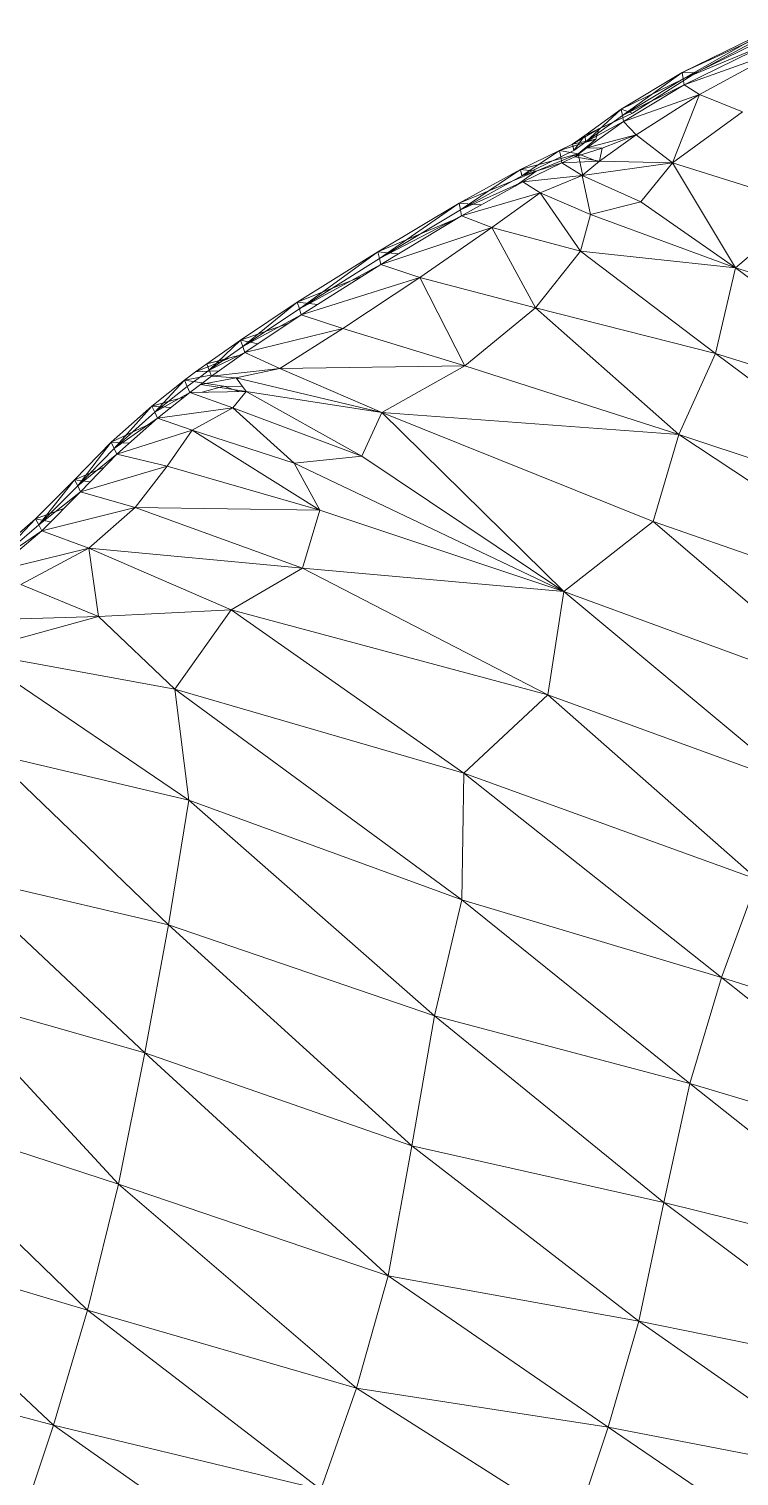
# Model space of a CAD drawing. Header units: millimetres. Extents: x -8591 to 7092, y -1621 to 14390.
# Drawn here: x -4656.1 to -4597.2, y 2988.5 to 3108.6 of the extents above; entities that cross this region are included whole.
import ezdxf

# ---------------------------------------------------------------- set-up
doc = ezdxf.new("R2010")
doc.units = ezdxf.units.MM
doc.layers.add('G-IMPT', color=8, linetype='Continuous', lineweight=9)
doc.layers.add('I-FURN', color=30, linetype='Continuous', lineweight=9)

# ---------------------------------------------------------------- blocks, each defined once
blk = doc.blocks.new('Artificial banana plant 1500mm - Family 4__C1-728657-Begane grond')
at = {"layer": 'G-IMPT'}
for p, q in [((-189.19, 448.1), (-181.32, 451.71)), ((-189.19, 448.1), (-181.32, 451.71)), ((-188.06, 448.08), (-181.32, 451.71)), ((-188.06, 448.08), (-181.32, 451.71)), ((-189.19, 448.1), (-182.11, 451.55)), ((-189.19, 448.1), (-182.11, 451.55)), ((-189.1, 447.57), (-182.11, 451.55)), ((-189.1, 447.57), (-182.11, 451.55)), ((-182.04, 451.02), (-189.1, 447.57)), ((-189.1, 447.57), (-182.04, 451.02)), ((-181.96, 450.53), (-189.1, 447.57)), ((-181.96, 450.53), (-189.1, 447.57)), ((-181.96, 450.53), (-189.01, 447.07)), ((-181.96, 450.53), (-189.01, 447.07)), ((-189.01, 447.07), (-181.06, 449.92)), ((-189.01, 447.07), (-181.06, 449.92)), ((-181.06, 449.92), (-187.76, 446.27)), ((-181.06, 449.92), (-187.76, 446.27)), ((-194.24, 445.05), (-189.19, 448.1)), ((-194.24, 445.05), (-189.19, 448.1)), ((-194.24, 445.05), (-188.06, 448.08)), ((-194.24, 445.05), (-188.06, 448.08)), ((-194.15, 444.52), (-189.19, 448.1)), ((-194.15, 444.52), (-189.19, 448.1)), ((-193.32, 444.73), (-188.06, 448.08)), ((-193.32, 444.73), (-188.06, 448.08)), ((-189.19, 448.1), (-189.1, 447.57)), ((-189.19, 448.1), (-189.1, 447.57)), ((-189.19, 448.1), (-188.06, 448.08)), ((-189.19, 448.1), (-188.06, 448.08)), ((-189.1, 447.57), (-194.15, 444.52)), ((-194.15, 444.52), (-189.1, 447.57)), ((-189.01, 447.07), (-194.15, 444.52)), ((-189.01, 447.07), (-194.15, 444.52)), ((-189.01, 447.07), (-194.06, 444.02)), ((-189.01, 447.07), (-194.06, 444.02)), ((-189.1, 447.57), (-189.01, 447.07)), ((-189.1, 447.57), (-189.01, 447.07)), ((-189.01, 447.07), (-187.76, 446.27)), ((-189.01, 447.07), (-187.76, 446.27)), ((-194.06, 444.02), (-187.76, 446.27)), ((-194.06, 444.02), (-187.76, 446.27)), ((-187.76, 446.27), (-193.01, 442.92)), ((-187.76, 446.27), (-193.01, 442.92)), ((-187.76, 446.27), (-190, 440.59)), ((-187.76, 446.27), (-190, 440.59)), ((-187.76, 446.27), (-184.19, 444.84)), ((-187.76, 446.27), (-184.19, 444.84)), ((-197.27, 442.87), (-194.24, 445.05)), ((-197.27, 442.87), (-194.24, 445.05)), ((-197.27, 442.87), (-193.32, 444.73)), ((-197.27, 442.87), (-193.32, 444.73)), ((-197.18, 442.34), (-194.24, 445.05)), ((-197.18, 442.34), (-194.24, 445.05)), ((-194.15, 444.52), (-197.18, 442.34)), ((-197.18, 442.34), (-194.15, 444.52)), ((-196.1, 443.42), (-193.32, 444.73)), ((-196.1, 443.42), (-193.32, 444.73)), ((-194.24, 445.05), (-194.15, 444.52)), ((-194.24, 445.05), (-194.15, 444.52)), ((-194.24, 445.05), (-193.32, 444.73)), ((-194.24, 445.05), (-193.32, 444.73)), ((-194.15, 444.52), (-194.06, 444.02)), ((-194.15, 444.52), (-194.06, 444.02)), ((-184.19, 444.84), (-190, 440.59)), ((-184.19, 444.84), (-190, 440.59)), ((-198.28, 442.14), (-196.1, 443.42)), ((-198.28, 442.14), (-196.1, 443.42)), ((-197.27, 442.87), (-196.1, 443.42)), ((-197.27, 442.87), (-196.1, 443.42)), ((-194.06, 444.02), (-197.18, 442.34)), ((-194.06, 444.02), (-197.18, 442.34)), ((-194.06, 444.02), (-197.09, 441.84)), ((-194.06, 444.02), (-197.09, 441.84)), ((-196.35, 442.55), (-196.1, 443.42)), ((-196.35, 442.55), (-196.1, 443.42)), ((-194.06, 444.02), (-193.01, 442.92)), ((-194.06, 444.02), (-193.01, 442.92)), ((-199.36, 441.62), (-196.35, 442.55)), ((-199.36, 441.62), (-196.35, 442.55)), ((-199.36, 441.62), (-198.28, 442.14)), ((-199.36, 441.62), (-198.28, 442.14)), ((-198.28, 442.14), (-197.27, 442.87)), ((-198.28, 442.14), (-197.27, 442.87)), ((-198.28, 442.14), (-196.35, 442.55)), ((-198.28, 442.14), (-196.35, 442.55)), ((-198.28, 442.14), (-198.19, 441.61)), ((-198.28, 442.14), (-198.19, 441.61)), ((-198.19, 441.61), (-197.27, 442.87)), ((-198.19, 441.61), (-197.27, 442.87)), ((-197.18, 442.34), (-198.19, 441.61)), ((-198.19, 441.61), (-197.18, 442.34)), ((-197.82, 441.35), (-196.35, 442.55)), ((-197.82, 441.35), (-196.35, 442.55)), ((-197.27, 442.87), (-197.18, 442.34)), ((-197.27, 442.87), (-197.18, 442.34)), ((-197.09, 441.84), (-193.01, 442.92)), ((-197.09, 441.84), (-193.01, 442.92)), ((-193.01, 442.92), (-196.04, 440.75)), ((-193.01, 442.92), (-196.04, 440.75)), ((-193.01, 442.92), (-195.82, 441.82)), ((-193.01, 442.92), (-195.82, 441.82)), ((-193.01, 442.92), (-190, 440.59)), ((-193.01, 442.92), (-190, 440.59)), ((-202.6, 440.05), (-199.36, 441.62)), ((-202.6, 440.05), (-199.36, 441.62)), ((-202.6, 440.05), (-197.82, 441.35)), ((-202.6, 440.05), (-197.82, 441.35)), ((-202.5, 439.52), (-199.36, 441.62)), ((-202.5, 439.52), (-199.36, 441.62)), ((-199.27, 441.09), (-202.5, 439.52)), ((-202.5, 439.52), (-199.27, 441.09)), ((-201.29, 439.92), (-197.82, 441.35)), ((-201.29, 439.92), (-197.82, 441.35)), ((-199.36, 441.62), (-199.27, 441.09)), ((-199.36, 441.62), (-199.27, 441.09)), ((-199.36, 441.62), (-197.82, 441.35)), ((-199.36, 441.62), (-197.82, 441.35)), ((-198.19, 441.61), (-199.27, 441.09)), ((-199.27, 441.09), (-198.19, 441.61)), ((-199.27, 441.09), (-199.18, 440.59)), ((-199.27, 441.09), (-199.18, 440.59)), ((-198.1, 441.11), (-199.18, 440.59)), ((-198.1, 441.11), (-199.18, 440.59)), ((-197.09, 441.84), (-198.1, 441.11)), ((-197.09, 441.84), (-198.1, 441.11)), ((-198.1, 441.11), (-195.82, 441.82)), ((-198.1, 441.11), (-195.82, 441.82)), ((-198.1, 441.11), (-196.04, 440.75)), ((-198.1, 441.11), (-196.04, 440.75)), ((-197.82, 441.35), (-197.42, 439.51)), ((-197.82, 441.35), (-197.42, 439.51)), ((-197.82, 441.35), (-196.13, 440.67)), ((-197.82, 441.35), (-196.13, 440.67)), ((-197.09, 441.84), (-195.82, 441.82)), ((-197.09, 441.84), (-195.82, 441.82)), ((-195.82, 441.82), (-196.04, 440.75)), ((-195.82, 441.82), (-196.04, 440.75)), ((-207.69, 437.25), (-202.6, 440.05)), ((-207.69, 437.25), (-202.6, 440.05)), ((-207.69, 437.25), (-201.29, 439.92)), ((-207.69, 437.25), (-201.29, 439.92)), ((-207.59, 436.71), (-202.6, 440.05)), ((-207.59, 436.71), (-202.6, 440.05)), ((-203.05, 438.66), (-201.29, 439.92)), ((-203.05, 438.66), (-201.29, 439.92)), ((-202.6, 440.05), (-202.5, 439.52)), ((-202.6, 440.05), (-202.5, 439.52)), ((-202.6, 440.05), (-201.29, 439.92)), ((-202.6, 440.05), (-201.29, 439.92)), ((-199.18, 440.59), (-202.5, 439.52)), ((-199.18, 440.59), (-202.5, 439.52)), ((-199.18, 440.59), (-202.41, 439.02)), ((-199.18, 440.59), (-202.41, 439.02)), ((-199.18, 440.59), (-196.04, 440.75)), ((-199.18, 440.59), (-196.04, 440.75)), ((-199.18, 440.59), (-197.5, 439.54)), ((-199.18, 440.59), (-197.5, 439.54)), ((-196.04, 440.75), (-197.5, 439.54)), ((-196.04, 440.75), (-197.5, 439.54)), ((-197.5, 439.54), (-190, 440.59)), ((-197.5, 439.54), (-190, 440.59)), ((-196.04, 440.75), (-190, 440.59)), ((-196.04, 440.75), (-190, 440.59)), ((-190, 440.59), (-192.62, 437.35)), ((-190, 440.59), (-192.62, 437.35)), ((-190, 440.59), (-178.68, 437.06)), ((-190, 440.59), (-178.68, 437.06)), ((-190, 440.59), (-184.76, 431.87)), ((-190, 440.59), (-184.76, 431.87)), ((-202.5, 439.52), (-207.59, 436.71)), ((-207.59, 436.71), (-202.5, 439.52)), ((-202.41, 439.02), (-207.59, 436.71)), ((-202.41, 439.02), (-207.59, 436.71)), ((-202.41, 439.02), (-207.5, 436.21)), ((-202.41, 439.02), (-207.5, 436.21)), ((-202.41, 439.02), (-197.5, 439.54)), ((-202.41, 439.02), (-197.5, 439.54)), ((-202.41, 439.02), (-200.97, 438.11)), ((-202.41, 439.02), (-200.97, 438.11)), ((-197.5, 439.54), (-200.97, 438.11)), ((-197.5, 439.54), (-200.97, 438.11)), ((-197.5, 439.54), (-192.62, 437.35)), ((-197.5, 439.54), (-192.62, 437.35)), ((-197.5, 439.54), (-196.79, 436.31)), ((-197.5, 439.54), (-196.79, 436.31)), ((-214.44, 433.2), (-207.69, 437.25)), ((-214.44, 433.2), (-207.69, 437.25)), ((-214.3, 432.66), (-207.69, 437.25)), ((-214.3, 432.66), (-207.69, 437.25)), ((-207.69, 437.25), (-207.59, 436.71)), ((-207.69, 437.25), (-207.59, 436.71)), ((-207.69, 437.25), (-205.89, 437.1)), ((-207.69, 437.25), (-205.89, 437.1)), ((-207.5, 436.21), (-200.97, 438.11)), ((-207.5, 436.21), (-200.97, 438.11)), ((-200.97, 438.11), (-204.98, 435.24)), ((-200.97, 438.11), (-204.98, 435.24)), ((-200.97, 438.11), (-196.79, 436.31)), ((-200.97, 438.11), (-196.79, 436.31)), ((-200.97, 438.11), (-197.62, 433.27)), ((-200.97, 438.11), (-197.62, 433.27)), ((-192.62, 437.35), (-196.79, 436.31)), ((-192.62, 437.35), (-196.79, 436.31)), ((-192.62, 437.35), (-184.76, 431.87)), ((-192.62, 437.35), (-184.76, 431.87)), ((-207.59, 436.71), (-214.3, 432.66)), ((-214.3, 432.66), (-207.59, 436.71)), ((-207.5, 436.21), (-214.3, 432.66)), ((-207.5, 436.21), (-214.3, 432.66)), ((-207.5, 436.21), (-214.18, 432.15)), ((-207.5, 436.21), (-214.18, 432.15)), ((-207.59, 436.71), (-207.5, 436.21)), ((-207.59, 436.71), (-207.5, 436.21)), ((-207.5, 436.21), (-204.98, 435.24)), ((-207.5, 436.21), (-204.98, 435.24)), ((-196.79, 436.31), (-197.62, 433.27)), ((-196.79, 436.31), (-197.62, 433.27)), ((-196.79, 436.31), (-184.76, 431.87)), ((-196.79, 436.31), (-184.76, 431.87)), ((-178.68, 437.06), (-184.76, 431.87)), ((-178.68, 437.06), (-184.76, 431.87)), ((-214.44, 433.2), (-207.93, 435.95)), ((-214.44, 433.2), (-207.93, 435.95)), ((-214.18, 432.15), (-204.98, 435.24)), ((-214.18, 432.15), (-204.98, 435.24)), ((-204.98, 435.24), (-210.95, 431.09)), ((-204.98, 435.24), (-210.95, 431.09)), ((-204.98, 435.24), (-197.62, 433.27)), ((-204.98, 435.24), (-197.62, 433.27)), ((-204.98, 435.24), (-201.36, 428.55)), ((-204.98, 435.24), (-201.36, 428.55)), ((-221.12, 429.02), (-214.44, 433.2)), ((-221.12, 429.02), (-214.44, 433.2)), ((-220.95, 428.48), (-214.44, 433.2)), ((-220.95, 428.48), (-214.44, 433.2)), ((-214.3, 432.66), (-220.95, 428.48)), ((-220.95, 428.48), (-214.3, 432.66)), ((-214.44, 433.2), (-214.3, 432.66)), ((-214.44, 433.2), (-214.3, 432.66)), ((-214.44, 433.2), (-212.72, 433.04)), ((-214.44, 433.2), (-212.72, 433.04)), ((-214.3, 432.66), (-214.18, 432.15)), ((-214.3, 432.66), (-214.18, 432.15)), ((-197.62, 433.27), (-201.36, 428.55)), ((-197.62, 433.27), (-201.36, 428.55)), ((-197.62, 433.27), (-184.76, 431.87)), ((-197.62, 433.27), (-184.76, 431.87)), ((-197.62, 433.27), (-186.43, 424.78)), ((-197.62, 433.27), (-186.43, 424.78)), ((-214.18, 432.15), (-220.95, 428.48)), ((-214.18, 432.15), (-220.95, 428.48)), ((-214.18, 432.15), (-220.79, 427.98)), ((-214.18, 432.15), (-220.79, 427.98)), ((-214.18, 432.15), (-210.95, 431.09)), ((-214.18, 432.15), (-210.95, 431.09)), ((-184.76, 431.87), (-186.43, 424.78)), ((-184.76, 431.87), (-186.43, 424.78)), ((-184.76, 431.87), (-166.99, 418.74)), ((-184.76, 431.87), (-166.99, 418.74)), ((-184.76, 431.87), (-163.72, 425.39)), ((-184.76, 431.87), (-163.72, 425.39)), ((-221.12, 429.02), (-215.72, 431.18)), ((-221.12, 429.02), (-215.72, 431.18)), ((-220.79, 427.98), (-210.95, 431.09)), ((-220.79, 427.98), (-210.95, 431.09)), ((-210.95, 431.09), (-217.34, 426.84)), ((-210.95, 431.09), (-217.34, 426.84)), ((-210.95, 431.09), (-201.36, 428.55)), ((-210.95, 431.09), (-201.36, 428.55)), ((-210.95, 431.09), (-207.21, 423.74)), ((-210.95, 431.09), (-207.21, 423.74)), ((-225.84, 425.89), (-221.12, 429.02)), ((-225.84, 425.89), (-221.12, 429.02)), ((-225.65, 425.36), (-221.12, 429.02)), ((-225.65, 425.36), (-221.12, 429.02)), ((-221.12, 429.02), (-220.95, 428.48)), ((-221.12, 429.02), (-220.95, 428.48)), ((-221.12, 429.02), (-219.43, 428.83)), ((-221.12, 429.02), (-219.43, 428.83)), ((-220.95, 428.48), (-225.65, 425.36)), ((-225.65, 425.36), (-220.95, 428.48)), ((-220.79, 427.98), (-225.65, 425.36)), ((-220.79, 427.98), (-225.65, 425.36)), ((-220.79, 427.98), (-225.46, 424.86)), ((-220.79, 427.98), (-225.46, 424.86)), ((-220.95, 428.48), (-220.79, 427.98)), ((-220.95, 428.48), (-220.79, 427.98)), ((-220.79, 427.98), (-217.34, 426.84)), ((-220.79, 427.98), (-217.34, 426.84)), ((-201.36, 428.55), (-207.21, 423.74)), ((-201.36, 428.55), (-207.21, 423.74)), ((-201.36, 428.55), (-189.47, 418.04)), ((-201.36, 428.55), (-189.47, 418.04)), ((-201.36, 428.55), (-186.43, 424.78)), ((-201.36, 428.55), (-186.43, 424.78)), ((-225.84, 425.89), (-221.8, 427.3)), ((-225.84, 425.89), (-221.8, 427.3)), ((-225.46, 424.86), (-217.34, 426.84)), ((-225.46, 424.86), (-217.34, 426.84)), ((-217.34, 426.84), (-222.58, 423.54)), ((-217.34, 426.84), (-222.58, 423.54)), ((-217.34, 426.84), (-207.21, 423.74)), ((-217.34, 426.84), (-207.21, 423.74)), ((-228.64, 423.92), (-225.84, 425.89)), ((-228.64, 423.92), (-225.84, 425.89)), ((-228.43, 423.39), (-225.84, 425.89)), ((-228.43, 423.39), (-225.84, 425.89)), ((-225.65, 425.36), (-228.43, 423.39)), ((-228.43, 423.39), (-225.65, 425.36)), ((-225.84, 425.89), (-225.65, 425.36)), ((-225.84, 425.89), (-225.65, 425.36)), ((-225.84, 425.89), (-224.37, 425.58)), ((-225.84, 425.89), (-224.37, 425.58)), ((-225.65, 425.36), (-225.46, 424.86)), ((-225.65, 425.36), (-225.46, 424.86)), ((-229.56, 423.24), (-226.83, 424.35)), ((-229.56, 423.24), (-226.83, 424.35)), ((-228.64, 423.92), (-225.68, 424.7)), ((-228.64, 423.92), (-225.68, 424.7)), ((-228.64, 423.92), (-226.83, 424.35)), ((-228.64, 423.92), (-226.83, 424.35)), ((-225.46, 424.86), (-228.43, 423.39)), ((-225.46, 424.86), (-228.43, 423.39)), ((-225.46, 424.86), (-228.23, 422.89)), ((-225.46, 424.86), (-228.23, 422.89)), ((-225.46, 424.86), (-222.58, 423.54)), ((-225.46, 424.86), (-222.58, 423.54)), ((-189.47, 418.04), (-186.43, 424.78)), ((-189.47, 418.04), (-186.43, 424.78)), ((-167.87, 410.88), (-186.43, 424.78)), ((-167.87, 410.88), (-186.43, 424.78)), ((-186.43, 424.78), (-166.99, 418.74)), ((-186.43, 424.78), (-166.99, 418.74)), ((-230.48, 422.55), (-229.56, 423.24)), ((-230.48, 422.55), (-229.56, 423.24)), ((-230.48, 422.55), (-228.3, 422.98)), ((-230.48, 422.55), (-228.3, 422.98)), ((-229.56, 423.24), (-228.64, 423.92)), ((-229.56, 423.24), (-228.64, 423.92)), ((-229.56, 423.24), (-227.73, 423.34)), ((-229.56, 423.24), (-227.73, 423.34)), ((-228.43, 423.39), (-229.34, 422.71)), ((-229.34, 422.71), (-228.43, 423.39)), ((-228.23, 422.89), (-229.14, 422.21)), ((-228.23, 422.89), (-229.14, 422.21)), ((-228.64, 423.92), (-228.43, 423.39)), ((-228.64, 423.92), (-228.43, 423.39)), ((-228.43, 423.39), (-228.23, 422.89)), ((-228.43, 423.39), (-228.23, 422.89)), ((-228.23, 422.89), (-222.58, 423.54)), ((-228.23, 422.89), (-222.58, 423.54)), ((-228.23, 422.89), (-226.2, 422.75)), ((-228.23, 422.89), (-226.2, 422.75)), ((-222.58, 423.54), (-226.2, 422.75)), ((-222.58, 423.54), (-226.2, 422.75)), ((-222.58, 423.54), (-207.21, 423.74)), ((-222.58, 423.54), (-207.21, 423.74)), ((-222.58, 423.54), (-214.11, 419.87)), ((-222.58, 423.54), (-214.11, 419.87)), ((-207.21, 423.74), (-214.11, 419.87)), ((-207.21, 423.74), (-214.11, 419.87)), ((-207.21, 423.74), (-189.47, 418.04)), ((-207.21, 423.74), (-189.47, 418.04)), ((-233.18, 420.41), (-230.48, 422.55)), ((-233.18, 420.41), (-230.48, 422.55)), ((-232.95, 419.89), (-230.48, 422.55)), ((-232.95, 419.89), (-230.48, 422.55)), ((-230.25, 422.02), (-232.95, 419.89)), ((-232.95, 419.89), (-230.25, 422.02)), ((-230.48, 422.55), (-230.25, 422.02)), ((-230.48, 422.55), (-230.25, 422.02)), ((-230.48, 422.55), (-227.21, 422.05)), ((-230.48, 422.55), (-227.21, 422.05)), ((-229.34, 422.71), (-230.25, 422.02)), ((-230.25, 422.02), (-229.34, 422.71)), ((-230.25, 422.02), (-230.04, 421.53)), ((-230.25, 422.02), (-230.04, 421.53)), ((-229.14, 422.21), (-230.04, 421.53)), ((-229.14, 422.21), (-230.04, 421.53)), ((-230.04, 421.53), (-225.36, 421.63)), ((-230.04, 421.53), (-225.36, 421.63)), ((-229.14, 422.21), (-226.2, 422.75)), ((-229.14, 422.21), (-226.2, 422.75)), ((-229.14, 422.21), (-225.36, 421.63)), ((-229.14, 422.21), (-225.36, 421.63)), ((-229.02, 421.55), (-227.21, 422.05)), ((-229.02, 421.55), (-227.21, 422.05)), ((-227.21, 422.05), (-225.98, 421.62)), ((-227.21, 422.05), (-225.98, 421.62)), ((-227.21, 422.05), (-225.66, 422.03)), ((-227.21, 422.05), (-225.66, 422.03)), ((-225.36, 421.63), (-226.47, 420.25)), ((-225.36, 421.63), (-226.47, 420.25)), ((-226.2, 422.75), (-225.36, 421.63)), ((-226.2, 422.75), (-225.36, 421.63)), ((-226.2, 422.75), (-214.11, 419.87)), ((-226.2, 422.75), (-214.11, 419.87)), ((-225.36, 421.63), (-214.11, 419.87)), ((-225.36, 421.63), (-214.11, 419.87)), ((-225.36, 421.63), (-215.78, 416.26)), ((-225.36, 421.63), (-215.78, 416.26)), ((-233.18, 420.41), (-230.53, 421.14)), ((-233.18, 420.41), (-230.53, 421.14)), ((-230.04, 421.53), (-232.95, 419.89)), ((-230.04, 421.53), (-232.95, 419.89)), ((-230.04, 421.53), (-232.72, 419.4)), ((-230.04, 421.53), (-232.72, 419.4)), ((-230.04, 421.53), (-226.47, 420.25)), ((-230.04, 421.53), (-226.47, 420.25)), ((-236.57, 417.42), (-233.18, 420.41)), ((-236.57, 417.42), (-233.18, 420.41)), ((-236.32, 416.9), (-233.18, 420.41)), ((-236.32, 416.9), (-233.18, 420.41)), ((-232.95, 419.89), (-236.32, 416.9)), ((-236.32, 416.9), (-232.95, 419.89)), ((-232.72, 419.4), (-236.32, 416.9)), ((-232.72, 419.4), (-236.32, 416.9)), ((-232.72, 419.4), (-236.09, 416.41)), ((-232.72, 419.4), (-236.09, 416.41)), ((-233.18, 420.41), (-232.95, 419.89)), ((-233.18, 420.41), (-232.95, 419.89)), ((-233.18, 420.41), (-231.61, 420.28)), ((-233.18, 420.41), (-231.61, 420.28)), ((-232.95, 419.89), (-232.72, 419.4)), ((-232.95, 419.89), (-232.72, 419.4)), ((-232.72, 419.4), (-226.47, 420.25)), ((-232.72, 419.4), (-226.47, 420.25)), ((-232.72, 419.4), (-229.85, 418.42)), ((-232.72, 419.4), (-229.85, 418.42)), ((-226.47, 420.25), (-229.85, 418.42)), ((-226.47, 420.25), (-229.85, 418.42)), ((-226.47, 420.25), (-215.78, 416.26)), ((-226.47, 420.25), (-215.78, 416.26)), ((-226.47, 420.25), (-221.38, 415.68)), ((-226.47, 420.25), (-221.38, 415.68)), ((-214.11, 419.87), (-215.78, 416.26)), ((-214.11, 419.87), (-215.78, 416.26)), ((-214.11, 419.87), (-191.6, 410.82)), ((-214.11, 419.87), (-191.6, 410.82)), ((-214.11, 419.87), (-189.47, 418.04)), ((-214.11, 419.87), (-189.47, 418.04)), ((-214.11, 419.87), (-199, 405.03)), ((-214.11, 419.87), (-199, 405.03)), ((-236.57, 417.42), (-233.15, 419.01)), ((-236.57, 417.42), (-233.15, 419.01)), ((-236.09, 416.41), (-229.85, 418.42)), ((-236.09, 416.41), (-229.85, 418.42)), ((-229.85, 418.42), (-231.91, 415.41)), ((-229.85, 418.42), (-231.91, 415.41)), ((-229.85, 418.42), (-221.38, 415.68)), ((-229.85, 418.42), (-221.38, 415.68)), ((-229.85, 418.42), (-219.24, 411.76)), ((-229.85, 418.42), (-219.24, 411.76)), ((-191.6, 410.82), (-189.47, 418.04)), ((-191.6, 410.82), (-189.47, 418.04)), ((-164.15, 401.27), (-189.47, 418.04)), ((-164.15, 401.27), (-189.47, 418.04)), ((-189.47, 418.04), (-167.87, 410.88)), ((-189.47, 418.04), (-167.87, 410.88)), ((-239.6, 414.29), (-236.57, 417.42)), ((-239.6, 414.29), (-236.57, 417.42)), ((-239.34, 413.78), (-236.57, 417.42)), ((-239.34, 413.78), (-236.57, 417.42)), ((-236.32, 416.9), (-239.34, 413.78)), ((-239.34, 413.78), (-236.32, 416.9)), ((-236.57, 417.42), (-236.32, 416.9)), ((-236.57, 417.42), (-236.32, 416.9)), ((-236.57, 417.42), (-235.06, 417.32)), ((-236.57, 417.42), (-235.06, 417.32)), ((-236.32, 416.9), (-236.09, 416.41)), ((-236.32, 416.9), (-236.09, 416.41)), ((-236.09, 416.41), (-239.34, 413.78)), ((-236.09, 416.41), (-239.34, 413.78)), ((-236.09, 416.41), (-239.1, 413.3)), ((-236.09, 416.41), (-239.1, 413.3)), ((-236.09, 416.41), (-231.91, 415.41)), ((-236.09, 416.41), (-231.91, 415.41)), ((-215.78, 416.26), (-221.38, 415.68)), ((-215.78, 416.26), (-221.38, 415.68)), ((-221.38, 415.68), (-219.24, 411.76)), ((-221.38, 415.68), (-219.24, 411.76)), ((-221.38, 415.68), (-199, 405.03)), ((-221.38, 415.68), (-199, 405.03)), ((-215.78, 416.26), (-199, 405.03)), ((-215.78, 416.26), (-199, 405.03)), ((-239.6, 414.29), (-237.14, 415.33)), ((-239.6, 414.29), (-237.14, 415.33)), ((-239.1, 413.3), (-231.91, 415.41)), ((-239.1, 413.3), (-231.91, 415.41)), ((-231.91, 415.41), (-234.57, 412)), ((-231.91, 415.41), (-234.57, 412)), ((-231.91, 415.41), (-219.24, 411.76)), ((-231.91, 415.41), (-219.24, 411.76)), ((-242.83, 411.05), (-239.6, 414.29)), ((-242.83, 411.05), (-239.6, 414.29)), ((-242.57, 410.54), (-239.6, 414.29)), ((-242.57, 410.54), (-239.6, 414.29)), ((-239.34, 413.78), (-242.57, 410.54)), ((-242.57, 410.54), (-239.34, 413.78)), ((-239.1, 413.3), (-242.57, 410.54)), ((-239.1, 413.3), (-242.57, 410.54)), ((-239.1, 413.3), (-242.32, 410.06)), ((-239.1, 413.3), (-242.32, 410.06)), ((-239.6, 414.29), (-239.34, 413.78)), ((-239.6, 414.29), (-239.34, 413.78)), ((-239.6, 414.29), (-238.3, 414.12)), ((-239.6, 414.29), (-238.3, 414.12)), ((-239.34, 413.78), (-239.1, 413.3)), ((-239.34, 413.78), (-239.1, 413.3)), ((-239.1, 413.3), (-234.57, 412)), ((-239.1, 413.3), (-234.57, 412)), ((-246.79, 407.66), (-242.83, 411.05)), ((-246.79, 407.66), (-242.83, 411.05)), ((-246.53, 407.16), (-242.83, 411.05)), ((-246.53, 407.16), (-242.83, 411.05)), ((-242.83, 411.05), (-240.48, 411.91)), ((-242.83, 411.05), (-240.48, 411.91)), ((-242.83, 411.05), (-242.57, 410.54)), ((-242.83, 411.05), (-242.57, 410.54)), ((-242.83, 411.05), (-241.59, 410.8)), ((-242.83, 411.05), (-241.59, 410.8)), ((-242.32, 410.06), (-234.57, 412)), ((-242.32, 410.06), (-234.57, 412)), ((-234.57, 412), (-238.42, 408.6)), ((-234.57, 412), (-238.42, 408.6)), ((-234.57, 412), (-219.24, 411.76)), ((-234.57, 412), (-219.24, 411.76)), ((-234.57, 412), (-220.7, 406.95)), ((-234.57, 412), (-220.7, 406.95)), ((-219.24, 411.76), (-220.7, 406.95)), ((-219.24, 411.76), (-220.7, 406.95)), ((-219.24, 411.76), (-199, 405.03)), ((-219.24, 411.76), (-199, 405.03)), ((-191.6, 410.82), (-199, 405.03)), ((-191.6, 410.82), (-199, 405.03)), ((-164.15, 401.27), (-191.6, 410.82)), ((-164.15, 401.27), (-191.6, 410.82)), ((-174.18, 395.9), (-191.6, 410.82)), ((-174.18, 395.9), (-191.6, 410.82)), ((-242.57, 410.54), (-246.53, 407.16)), ((-246.53, 407.16), (-242.57, 410.54)), ((-242.32, 410.06), (-246.53, 407.16)), ((-242.32, 410.06), (-246.53, 407.16)), ((-242.32, 410.06), (-246.29, 406.69)), ((-242.32, 410.06), (-246.29, 406.69)), ((-242.57, 410.54), (-242.32, 410.06)), ((-242.57, 410.54), (-242.32, 410.06)), ((-242.32, 410.06), (-238.42, 408.6)), ((-242.32, 410.06), (-238.42, 408.6)), ((-246.29, 406.69), (-238.42, 408.6)), ((-246.29, 406.69), (-238.42, 408.6)), ((-238.42, 408.6), (-244.05, 405.61)), ((-238.42, 408.6), (-244.05, 405.61)), ((-238.42, 408.6), (-220.7, 406.95)), ((-238.42, 408.6), (-220.7, 406.95)), ((-238.42, 408.6), (-226.6, 403.5)), ((-238.42, 408.6), (-226.6, 403.5)), ((-238.42, 408.6), (-237.62, 402.94)), ((-238.42, 408.6), (-237.62, 402.94)), ((-220.7, 406.95), (-226.6, 403.5)), ((-220.7, 406.95), (-226.6, 403.5)), ((-220.7, 406.95), (-199, 405.03)), ((-220.7, 406.95), (-199, 405.03)), ((-220.7, 406.95), (-200.33, 396.43)), ((-220.7, 406.95), (-200.33, 396.43)), ((-244.05, 405.61), (-237.62, 402.94)), ((-244.05, 405.61), (-237.62, 402.94)), ((-199, 405.03), (-200.33, 396.43)), ((-199, 405.03), (-200.33, 396.43)), ((-174.18, 395.9), (-199, 405.03)), ((-174.18, 395.9), (-199, 405.03)), ((-199, 405.03), (-179.73, 388.93)), ((-199, 405.03), (-179.73, 388.93)), ((-248.29, 400.01), (-237.62, 402.94)), ((-248.29, 400.01), (-237.62, 402.94)), ((-247.52, 402.65), (-237.62, 402.94)), ((-247.52, 402.65), (-237.62, 402.94)), ((-226.6, 403.5), (-237.62, 402.94)), ((-226.6, 403.5), (-237.62, 402.94)), ((-237.62, 402.94), (-231.29, 396.9)), ((-237.62, 402.94), (-231.29, 396.9)), ((-226.6, 403.5), (-231.29, 396.9)), ((-226.6, 403.5), (-231.29, 396.9)), ((-226.6, 403.5), (-200.33, 396.43)), ((-226.6, 403.5), (-200.33, 396.43)), ((-226.6, 403.5), (-207.31, 389.95)), ((-226.6, 403.5), (-207.31, 389.95)), ((-248.29, 400.01), (-231.29, 396.9)), ((-248.29, 400.01), (-231.29, 396.9)), ((-248.29, 400.01), (-230.12, 387.69)), ((-248.29, 400.01), (-230.12, 387.69)), ((-231.29, 396.9), (-230.12, 387.69)), ((-231.29, 396.9), (-230.12, 387.69)), ((-231.29, 396.9), (-207.31, 389.95)), ((-231.29, 396.9), (-207.31, 389.95)), ((-231.29, 396.9), (-207.48, 379.43)), ((-231.29, 396.9), (-207.48, 379.43)), ((-200.33, 396.43), (-207.31, 389.95)), ((-200.33, 396.43), (-207.31, 389.95)), ((-200.33, 396.43), (-179.73, 388.93)), ((-200.33, 396.43), (-179.73, 388.93)), ((-200.33, 396.43), (-182.95, 381.11)), ((-200.33, 396.43), (-182.95, 381.11)), ((-230.12, 387.69), (-246.62, 391.6)), ((-230.12, 387.69), (-246.62, 391.6)), ((-246.62, 391.6), (-231.8, 377.34)), ((-246.62, 391.6), (-231.8, 377.34)), ((-207.31, 389.95), (-207.48, 379.43)), ((-207.31, 389.95), (-207.48, 379.43)), ((-207.31, 389.95), (-182.95, 381.11)), ((-207.31, 389.95), (-182.95, 381.11)), ((-207.31, 389.95), (-185.94, 372.98)), ((-207.31, 389.95), (-185.94, 372.98)), ((-230.12, 387.69), (-231.8, 377.34)), ((-230.12, 387.69), (-231.8, 377.34)), ((-230.12, 387.69), (-207.48, 379.43)), ((-230.12, 387.69), (-207.48, 379.43)), ((-230.12, 387.69), (-209.75, 369.79)), ((-230.12, 387.69), (-209.75, 369.79)), ((-231.8, 377.34), (-249.51, 381.52)), ((-231.8, 377.34), (-249.51, 381.52)), ((-249.51, 381.52), (-233.76, 366.72)), ((-249.51, 381.52), (-233.76, 366.72)), ((-182.95, 381.11), (-185.94, 372.98)), ((-182.95, 381.11), (-185.94, 372.98)), ((-207.48, 379.43), (-209.75, 369.79)), ((-207.48, 379.43), (-209.75, 369.79)), ((-207.48, 379.43), (-185.94, 372.98)), ((-207.48, 379.43), (-185.94, 372.98)), ((-207.48, 379.43), (-188.56, 364.17)), ((-207.48, 379.43), (-188.56, 364.17)), ((-231.8, 377.34), (-233.76, 366.72)), ((-231.8, 377.34), (-233.76, 366.72)), ((-209.75, 369.79), (-231.8, 377.34)), ((-209.75, 369.79), (-231.8, 377.34)), ((-231.8, 377.34), (-211.61, 359.01)), ((-231.8, 377.34), (-211.61, 359.01)), ((-185.94, 372.98), (-188.56, 364.17)), ((-185.94, 372.98), (-188.56, 364.17)), ((-185.94, 372.98), (-169.62, 359.97)), ((-185.94, 372.98), (-169.62, 359.97)), ((-185.94, 372.98), (-166.46, 366.79)), ((-185.94, 372.98), (-166.46, 366.79)), ((-250.4, 371.45), (-233.76, 366.72)), ((-250.4, 371.45), (-233.76, 366.72)), ((-250.4, 371.45), (-235.96, 355.82)), ((-250.4, 371.45), (-235.96, 355.82)), ((-209.75, 369.79), (-211.61, 359.01)), ((-209.75, 369.79), (-211.61, 359.01)), ((-209.75, 369.79), (-188.56, 364.17)), ((-209.75, 369.79), (-188.56, 364.17)), ((-209.75, 369.79), (-190.7, 354.31)), ((-209.75, 369.79), (-190.7, 354.31)), ((-233.76, 366.72), (-235.96, 355.82)), ((-233.76, 366.72), (-235.96, 355.82)), ((-211.61, 359.01), (-233.76, 366.72)), ((-211.61, 359.01), (-233.76, 366.72)), ((-233.76, 366.72), (-213.59, 348.2)), ((-233.76, 366.72), (-213.59, 348.2)), ((-188.56, 364.17), (-190.7, 354.31)), ((-188.56, 364.17), (-190.7, 354.31)), ((-188.56, 364.17), (-170.07, 358.67)), ((-188.56, 364.17), (-170.07, 358.67)), ((-188.56, 364.17), (-172.41, 351.38)), ((-188.56, 364.17), (-172.41, 351.38)), ((-256.14, 362.41), (-235.96, 355.82)), ((-256.14, 362.41), (-235.96, 355.82)), ((-256.14, 362.41), (-238.53, 345.36)), ((-256.14, 362.41), (-238.53, 345.36)), ((-211.61, 359.01), (-213.59, 348.2)), ((-211.61, 359.01), (-213.59, 348.2)), ((-190.7, 354.31), (-211.61, 359.01)), ((-190.7, 354.31), (-211.61, 359.01)), ((-211.61, 359.01), (-192.79, 344.46)), ((-211.61, 359.01), (-192.79, 344.46)), ((-235.96, 355.82), (-238.53, 345.36)), ((-235.96, 355.82), (-238.53, 345.36)), ((-235.96, 355.82), (-213.59, 348.2)), ((-235.96, 355.82), (-213.59, 348.2)), ((-235.96, 355.82), (-216.21, 338.88)), ((-235.96, 355.82), (-216.21, 338.88)), ((-190.7, 354.31), (-192.79, 344.46)), ((-190.7, 354.31), (-192.79, 344.46)), ((-190.7, 354.31), (-172.86, 349.84)), ((-190.7, 354.31), (-172.86, 349.84)), ((-190.7, 354.31), (-175.08, 342.55)), ((-190.7, 354.31), (-175.08, 342.55)), ((-257.54, 351.03), (-238.53, 345.36)), ((-257.54, 351.03), (-238.53, 345.36)), ((-257.54, 351.03), (-241.36, 335.82)), ((-257.54, 351.03), (-241.36, 335.82)), ((-213.59, 348.2), (-216.21, 338.88)), ((-213.59, 348.2), (-216.21, 338.88)), ((-192.79, 344.46), (-213.59, 348.2)), ((-192.79, 344.46), (-213.59, 348.2)), ((-213.59, 348.2), (-195.32, 335.65)), ((-213.59, 348.2), (-195.32, 335.65)), ((-238.53, 345.36), (-241.36, 335.82)), ((-238.53, 345.36), (-241.36, 335.82)), ((-238.53, 345.36), (-216.21, 338.88)), ((-238.53, 345.36), (-216.21, 338.88)), ((-238.53, 345.36), (-219.18, 330.48)), ((-238.53, 345.36), (-219.18, 330.48)), ((-192.79, 344.46), (-195.32, 335.65)), ((-192.79, 344.46), (-195.32, 335.65)), ((-175.57, 340.92), (-192.79, 344.46)), ((-175.57, 340.92), (-192.79, 344.46)), ((-192.79, 344.46), (-177.61, 333.78)), ((-192.79, 344.46), (-177.61, 333.78)), ((-255.71, 339.58), (-241.36, 335.82)), ((-255.71, 339.58), (-241.36, 335.82)), ((-216.21, 338.88), (-219.18, 330.48)), ((-216.21, 338.88), (-219.18, 330.48)), ((-216.21, 338.88), (-195.32, 335.65)), ((-216.21, 338.88), (-195.32, 335.65)), ((-216.21, 338.88), (-198.1, 327.4)), ((-216.21, 338.88), (-198.1, 327.4)), ((-241.36, 335.82), (-244.28, 327)), ((-241.36, 335.82), (-244.28, 327)), ((-241.36, 335.82), (-219.18, 330.48)), ((-241.36, 335.82), (-219.18, 330.48)), ((-241.36, 335.82), (-222.26, 322.38)), ((-241.36, 335.82), (-222.26, 322.38)), ((-195.32, 335.65), (-198.1, 327.4)), ((-195.32, 335.65), (-198.1, 327.4)), ((-177.9, 332.27), (-195.32, 335.65)), ((-177.9, 332.27), (-195.32, 335.65)), ((-195.32, 335.65), (-179.77, 325.04)), ((-195.32, 335.65), (-179.77, 325.04))]:
    blk.add_line(p, q, dxfattribs=at)
blk = doc.blocks.new('Artificial banana plant 1500mm - Family 4__C2-728658-Begane grond')
blk.add_blockref('Artificial banana plant 1500mm - Family 4__C1-728657-Begane grond', (0, 0))
blk = doc.blocks.new('Artificial banana plant 1500mm - Family 4-728656-Begane grond')
blk.add_blockref('Artificial banana plant 1500mm - Family 4__C2-728658-Begane grond', (0, 0))
blk = doc.blocks.new('Artificial banana plant 1500mm - Ny märkning-728662-Begane grond')
blk.add_blockref('Artificial banana plant 1500mm - Family 4-728656-Begane grond', (0, 0))

msp = doc.modelspace()

# ---------------------------------------------------------------- block references
at = {"layer": 'I-FURN'}
msp.add_blockref('Artificial banana plant 1500mm - Ny märkning-728662-Begane grond', (-4412.76, 2656.87), dxfattribs=at)

doc.saveas('drawing.dxf')
